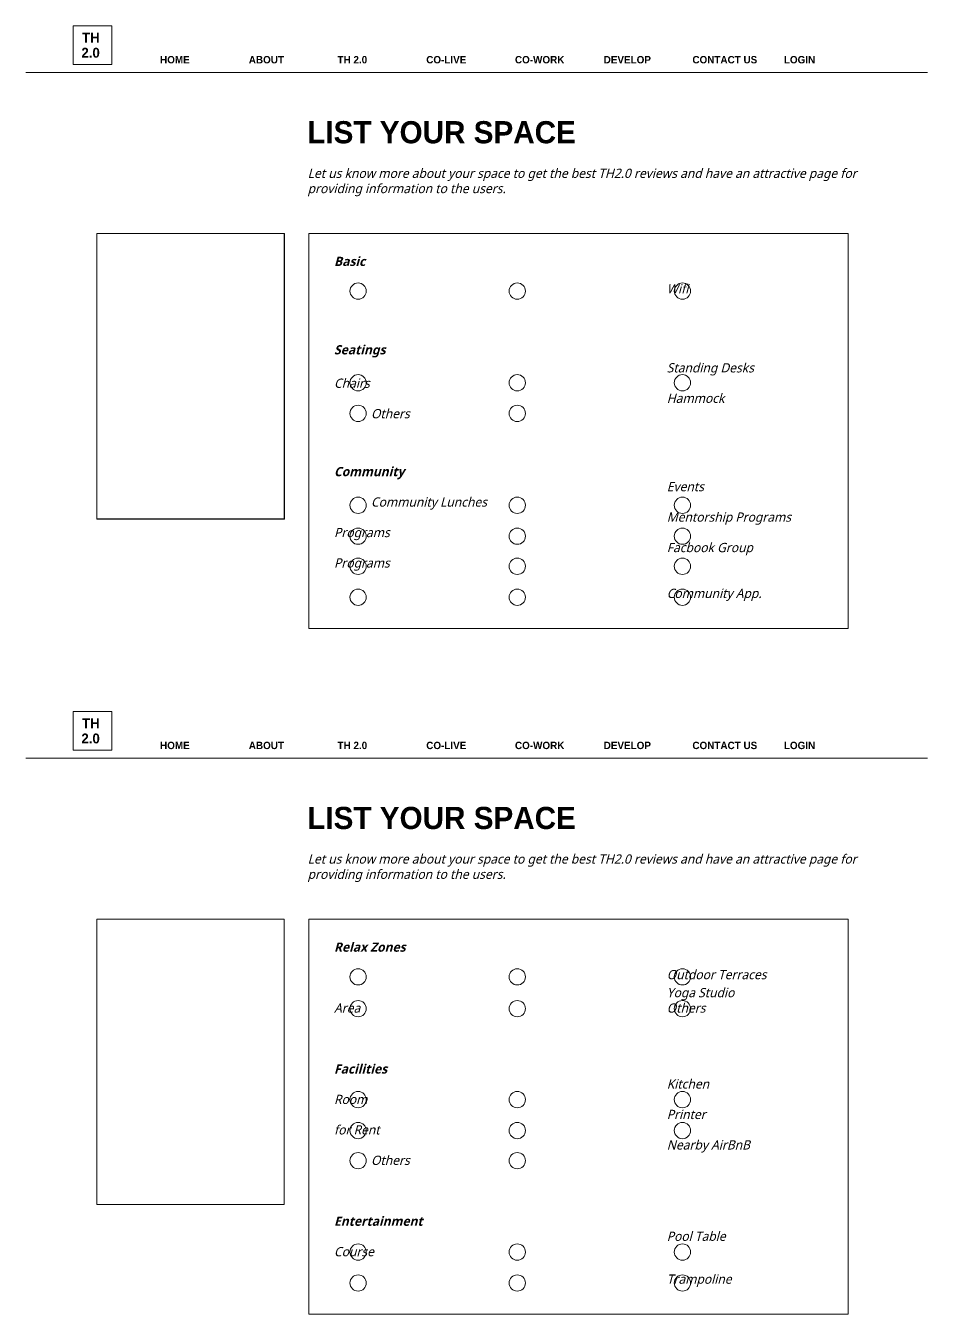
# Model space of a CAD drawing. Header units: inches. Extents: x -8 to 10100, y -1893 to 1161.
# Drawn here: x 5223 to 6262, y -320 to 1161 of the extents above; entities that cross this region are included whole.
import ezdxf

# ---------------------------------------------------------------- set-up
doc = ezdxf.new("R2010")
doc.units = ezdxf.units.IN
doc.header["$MEASUREMENT"] = 0
doc.layers.add('Layer 1', color=7, linetype='Continuous')

# ---------------------------------------------------------------- blocks, each defined once
blk = doc.blocks.new('block 8')
at = {"layer": 'Layer 1', "color": 18, "lineweight": 9, "true_color": 0x010101}
blk.add_lwpolyline([(5520.5028, 593.8110849990699), (5305.114100000001, 593.8110849990699), (5305.114100000001, 921.7423767148284), (5520.5028, 921.7423767148284), (5520.5028, 593.8110849990699)], dxfattribs=at)
blk = doc.blocks.new('block 7')
at = {"layer": 'Layer 1'}
blk.add_blockref('block 8', (0, 0), dxfattribs=at)
blk = doc.blocks.new('block 80')
at = {"layer": 'Layer 1', "color": 18, "lineweight": 9, "true_color": 0x010101}
blk.add_lwpolyline([(6168.429100000001, 468.0102881770654), (5548.5571, 468.0102881770654), (5548.5571, 921.9141767104884), (6168.429100000001, 921.9141767104884), (6168.429100000001, 468.0102881770654)], dxfattribs=at)
blk = doc.blocks.new('block 79')
at = {"layer": 'Layer 1'}
blk.add_blockref('block 80', (0, 0), dxfattribs=at)
blk = doc.blocks.new('block 82')
at = {"layer": 'Layer 1', "color": 18, "lineweight": 9, "true_color": 0x010101}
blk.add_lwpolyline([(5520.2675, 593.9828849947298), (5304.8788, 593.9828849947298), (5304.8788, 921.9141767104884), (5520.2675, 921.9141767104884), (5520.2675, 593.9828849947298)], dxfattribs=at)
blk = doc.blocks.new('block 81')
at = {"layer": 'Layer 1'}
blk.add_blockref('block 82', (0, 0), dxfattribs=at)
blk = doc.blocks.new('block 78')
at = {"layer": 'Layer 1'}
for name in ['block 81', 'block 79']:
    blk.add_blockref(name, (0, 0), dxfattribs=at)
blk = doc.blocks.new('block 159')
at = {"layer": 'Layer 1', "color": 18, "lineweight": 9, "true_color": 0x010101}
blk.add_lwpolyline([(5322.3423, 1116.0225), (5277.784500000002, 1116.0225), (5277.784500000002, 1160.5802), (5322.3423, 1160.5802), (5322.3423, 1116.0225)], dxfattribs=at)
at = {"layer": 'Layer 1', "color": 253, "true_color": 0xb2b1b1, "char_height": 11.35456377410889, "attachment_point": 7}
for s, insert in [('\\fnevis|b1|i0|c0|p34;\\W1;TH ', (5288.034423828125, 1141.260803222656)), ('\\fnevis|b1|i0|c0|p34;\\W1;2.0', (5287.296142578125, 1123.765197753906))]:
    blk.add_mtext(s, dxfattribs=dict(at, insert=insert))
blk = doc.blocks.new('block 193')
at = {"layer": 'Layer 1', "color": 8, "lineweight": 9, "true_color": 0x808284}
for points in [[(5614.605500000001, 855.6864783835408), (5614.605500000001, 850.5200785140551), (5610.417300000001, 846.3318786198579), (5605.250899999999, 846.3318786198579), (5600.084500000001, 846.3318786198579), (5595.8963, 850.5200785140551), (5595.8963, 855.6864783835408), (5595.8963, 860.8528782530266), (5600.084500000001, 865.0410781472237), (5605.250899999999, 865.0410781472237), (5610.417300000001, 865.0410781472237), (5614.605500000001, 860.8528782530266), (5614.605500000001, 855.6864783835408)], [(5797.473900000001, 855.6864783835408), (5797.473900000001, 850.5200785140551), (5793.2857, 846.3318786198579), (5788.1193, 846.3318786198579), (5782.9529, 846.3318786198579), (5778.7647, 850.5200785140551), (5778.7647, 855.6864783835408), (5778.7647, 860.8528782530266), (5782.9529, 865.0410781472237), (5788.1193, 865.0410781472237), (5793.2857, 865.0410781472237), (5797.473900000001, 860.8528782530266), (5797.473900000001, 855.6864783835408)], [(5987.2925, 855.6864783835408), (5987.2925, 850.5200785140551), (5983.104299999999, 846.3318786198579), (5977.937900000001, 846.3318786198579), (5972.771499999999, 846.3318786198579), (5968.5833, 850.5200785140551), (5968.5833, 855.6864783835408), (5968.5833, 860.8528782530266), (5972.771499999999, 865.0410781472237), (5977.937900000001, 865.0410781472237), (5983.104299999999, 865.0410781472237), (5987.2925, 860.8528782530266), (5987.2925, 855.6864783835408)]]:
    blk.add_open_spline(points, degree=3, knots=[0, 0, 0, 0, 1, 1, 1, 2, 2, 2, 3, 3, 3, 4, 4, 4, 4], dxfattribs=at)
blk = doc.blocks.new('block 194')
at = {"layer": 'Layer 1', "color": 8, "lineweight": 9, "true_color": 0x808284}
for points in [[(5614.605500000001, 750.3625810442463), (5614.605500000001, 745.1961811747606), (5610.417300000001, 741.0079999999998), (5605.250899999999, 741.0079999999998), (5600.084500000001, 741.0079999999998), (5595.8963, 745.1961811747606), (5595.8963, 750.3625810442463), (5595.8963, 755.5290000000014), (5600.084500000001, 759.7172808079267), (5605.250899999999, 759.7172808079267), (5610.417300000001, 759.7172808079267), (5614.605500000001, 755.5290000000014), (5614.605500000001, 750.3625810442463)], [(5797.473900000001, 750.3625810442463), (5797.473900000001, 745.1961811747606), (5793.2857, 741.0079999999998), (5788.1193, 741.0079999999998), (5782.9529, 741.0079999999998), (5778.7647, 745.1961811747606), (5778.7647, 750.3625810442463), (5778.7647, 755.5290000000014), (5782.9529, 759.7172808079267), (5788.1193, 759.7172808079267), (5793.2857, 759.7172808079267), (5797.473900000001, 755.5290000000014), (5797.473900000001, 750.3625810442463)], [(5987.2925, 750.3625810442463), (5987.2925, 745.1961811747606), (5983.104299999999, 741.0079999999998), (5977.937900000001, 741.0079999999998), (5972.771499999999, 741.0079999999998), (5968.5833, 745.1961811747606), (5968.5833, 750.3625810442463), (5968.5833, 755.5290000000014), (5972.771499999999, 759.7172808079267), (5977.937900000001, 759.7172808079267), (5983.104299999999, 759.7172808079267), (5987.2925, 755.5290000000014), (5987.2925, 750.3625810442463)]]:
    blk.add_open_spline(points, degree=3, knots=[0, 0, 0, 0, 1, 1, 1, 2, 2, 2, 3, 3, 3, 4, 4, 4, 4], dxfattribs=at)
blk = doc.blocks.new('block 195')
at = {"layer": 'Layer 1', "color": 8, "lineweight": 9, "true_color": 0x808284}
for points in [[(5614.605500000001, 609.6207845996832), (5614.605500000001, 604.4543847301975), (5610.417300000001, 600.2661848360003), (5605.250899999999, 600.2661848360003), (5600.084500000001, 600.2661848360003), (5595.8963, 604.4543847301975), (5595.8963, 609.6207845996832), (5595.8963, 614.7872844691674), (5600.084500000001, 618.9754843633636), (5605.250899999999, 618.9754843633636), (5610.417300000001, 618.9754843633636), (5614.605500000001, 614.7872844691674), (5614.605500000001, 609.6207845996832)], [(5797.473900000001, 609.6207845996832), (5797.473900000001, 604.4543847301975), (5793.2857, 600.2661848360003), (5788.1193, 600.2661848360003), (5782.9529, 600.2661848360003), (5778.7647, 604.4543847301975), (5778.7647, 609.6207845996832), (5778.7647, 614.7872844691674), (5782.9529, 618.9754843633636), (5788.1193, 618.9754843633636), (5793.2857, 618.9754843633636), (5797.473900000001, 614.7872844691674), (5797.473900000001, 609.6207845996832)], [(5987.2925, 609.6207845996832), (5987.2925, 604.4543847301975), (5983.104299999999, 600.2661848360003), (5977.937900000001, 600.2661848360003), (5972.771499999999, 600.2661848360003), (5968.5833, 604.4543847301975), (5968.5833, 609.6207845996832), (5968.5833, 614.7872844691674), (5972.771499999999, 618.9754843633636), (5977.937900000001, 618.9754843633636), (5983.104299999999, 618.9754843633636), (5987.2925, 614.7872844691674), (5987.2925, 609.6207845996832)]]:
    blk.add_open_spline(points, degree=3, knots=[0, 0, 0, 0, 1, 1, 1, 2, 2, 2, 3, 3, 3, 4, 4, 4, 4], dxfattribs=at)
blk = doc.blocks.new('block 196')
at = {"layer": 'Layer 1', "color": 8, "lineweight": 9, "true_color": 0x808284}
for points in [[(5614.605500000001, 574.0869999999995), (5614.605500000001, 568.9205856278568), (5610.417300000001, 564.7323857336596), (5605.250899999999, 564.7323857336596), (5600.084500000001, 564.7323857336596), (5595.8963, 568.9205856278568), (5595.8963, 574.0869999999995), (5595.8963, 579.2533853668283), (5600.084500000001, 583.4415852610264), (5605.250899999999, 583.4415852610264), (5610.417300000001, 583.4415852610264), (5614.605500000001, 579.2533853668283), (5614.605500000001, 574.0869999999995)], [(5797.473900000001, 574.0869999999995), (5797.473900000001, 568.9205856278568), (5793.2857, 564.7323857336596), (5788.1193, 564.7323857336596), (5782.9529, 564.7323857336596), (5778.7647, 568.9205856278568), (5778.7647, 574.0869999999995), (5778.7647, 579.2533853668283), (5782.9529, 583.4415852610264), (5788.1193, 583.4415852610264), (5793.2857, 583.4415852610264), (5797.473900000001, 579.2533853668283), (5797.473900000001, 574.0869999999995)], [(5987.2925, 574.0869999999995), (5987.2925, 568.9205856278568), (5983.104299999999, 564.7323857336596), (5977.937900000001, 564.7323857336596), (5972.771499999999, 564.7323857336596), (5968.5833, 568.9205856278568), (5968.5833, 574.0869999999995), (5968.5833, 579.2533853668283), (5972.771499999999, 583.4415852610264), (5977.937900000001, 583.4415852610264), (5983.104299999999, 583.4415852610264), (5987.2925, 579.2533853668283), (5987.2925, 574.0869999999995)]]:
    blk.add_open_spline(points, degree=3, knots=[0, 0, 0, 0, 1, 1, 1, 2, 2, 2, 3, 3, 3, 4, 4, 4, 4], dxfattribs=at)
blk = doc.blocks.new('block 197')
at = {"layer": 'Layer 1', "color": 8, "lineweight": 9, "true_color": 0x808284}
for points in [[(5614.605500000001, 539.4823863715283), (5614.605500000001, 534.3159999999998), (5610.417300000001, 530.1277866078453), (5605.250899999999, 530.1277866078453), (5600.084500000001, 530.1277866078453), (5595.8963, 534.3159999999998), (5595.8963, 539.4823863715283), (5595.8963, 544.648786241014), (5600.084500000001, 548.8369999999995), (5605.250899999999, 548.8369999999995), (5610.417300000001, 548.8369999999995), (5614.605500000001, 544.648786241014), (5614.605500000001, 539.4823863715283)], [(5797.473900000001, 539.4823863715283), (5797.473900000001, 534.3159999999998), (5793.2857, 530.1277866078453), (5788.1193, 530.1277866078453), (5782.9529, 530.1277866078453), (5778.7647, 534.3159999999998), (5778.7647, 539.4823863715283), (5778.7647, 544.648786241014), (5782.9529, 548.8369999999995), (5788.1193, 548.8369999999995), (5793.2857, 548.8369999999995), (5797.473900000001, 544.648786241014), (5797.473900000001, 539.4823863715283)], [(5987.2925, 539.4823863715283), (5987.2925, 534.3159999999998), (5983.104299999999, 530.1277866078453), (5977.937900000001, 530.1277866078453), (5972.771499999999, 530.1277866078453), (5968.5833, 534.3159999999998), (5968.5833, 539.4823863715283), (5968.5833, 544.648786241014), (5972.771499999999, 548.8369999999995), (5977.937900000001, 548.8369999999995), (5983.104299999999, 548.8369999999995), (5987.2925, 544.648786241014), (5987.2925, 539.4823863715283)]]:
    blk.add_open_spline(points, degree=3, knots=[0, 0, 0, 0, 1, 1, 1, 2, 2, 2, 3, 3, 3, 4, 4, 4, 4], dxfattribs=at)
blk = doc.blocks.new('block 198')
at = {"layer": 'Layer 1', "color": 8, "lineweight": 9, "true_color": 0x808284}
for points in [[(5614.605500000001, 503.9484872691901), (5614.605500000001, 498.7820873997043), (5610.417300000001, 494.5938875055072), (5605.250899999999, 494.5938875055072), (5600.084500000001, 494.5938875055072), (5595.8963, 498.7820873997043), (5595.8963, 503.9484872691901), (5595.8963, 509.1149999999998), (5600.084500000001, 513.3031870328714), (5605.250899999999, 513.3031870328714), (5610.417300000001, 513.3031870328714), (5614.605500000001, 509.1149999999998), (5614.605500000001, 503.9484872691901)], [(5797.473900000001, 503.9484872691901), (5797.473900000001, 498.7820873997043), (5793.2857, 494.5938875055072), (5788.1193, 494.5938875055072), (5782.9529, 494.5938875055072), (5778.7647, 498.7820873997043), (5778.7647, 503.9484872691901), (5778.7647, 509.1149999999998), (5782.9529, 513.3031870328714), (5788.1193, 513.3031870328714), (5793.2857, 513.3031870328714), (5797.473900000001, 509.1149999999998), (5797.473900000001, 503.9484872691901)], [(5987.2925, 503.9484872691901), (5987.2925, 498.7820873997043), (5983.104299999999, 494.5938875055072), (5977.937900000001, 494.5938875055072), (5972.771499999999, 494.5938875055072), (5968.5833, 498.7820873997043), (5968.5833, 503.9484872691901), (5968.5833, 509.1149999999998), (5972.771499999999, 513.3031870328714), (5977.937900000001, 513.3031870328714), (5983.104299999999, 513.3031870328714), (5987.2925, 509.1149999999998), (5987.2925, 503.9484872691901)]]:
    blk.add_open_spline(points, degree=3, knots=[0, 0, 0, 0, 1, 1, 1, 2, 2, 2, 3, 3, 3, 4, 4, 4, 4], dxfattribs=at)
blk = doc.blocks.new('block 199')
at = {"layer": 'Layer 1', "color": 8, "lineweight": 9, "true_color": 0x808284}
for points in [[(5614.605500000001, 715.1771819331043), (5614.605500000001, 710.0107820636185), (5610.417300000001, 705.8225821694214), (5605.250899999999, 705.8225821694214), (5600.084500000001, 705.8225821694214), (5595.8963, 710.0107820636185), (5595.8963, 715.1771819331043), (5595.8963, 720.34358180259), (5600.084500000001, 724.5317816967872), (5605.250899999999, 724.5317816967872), (5610.417300000001, 724.5317816967872), (5614.605500000001, 720.34358180259), (5614.605500000001, 715.1771819331043)], [(5797.473900000001, 715.1771819331043), (5797.473900000001, 710.0107820636185), (5793.2857, 705.8225821694214), (5788.1193, 705.8225821694214), (5782.9529, 705.8225821694214), (5778.7647, 710.0107820636185), (5778.7647, 715.1771819331043), (5778.7647, 720.34358180259), (5782.9529, 724.5317816967872), (5788.1193, 724.5317816967872), (5793.2857, 724.5317816967872), (5797.473900000001, 720.34358180259), (5797.473900000001, 715.1771819331043)]]:
    blk.add_open_spline(points, degree=3, knots=[0, 0, 0, 0, 1, 1, 1, 2, 2, 2, 3, 3, 3, 4, 4, 4, 4], dxfattribs=at)
blk = doc.blocks.new('block 205')
at = {"layer": 'Layer 1', "color": 18, "lineweight": 9, "true_color": 0x010101}
blk.add_lwpolyline([(6168.429100000001, -319.9202999999998), (5548.5571, -319.9202999999998), (5548.5571, 133.9835966152896), (6168.429100000001, 133.9835966152896), (6168.429100000001, -319.9202999999998)], dxfattribs=at)
blk = doc.blocks.new('block 204')
at = {"layer": 'Layer 1'}
blk.add_blockref('block 205', (0, 0), dxfattribs=at)
blk = doc.blocks.new('block 203')
at = {"layer": 'Layer 1'}
blk.add_blockref('block 204', (0, 0), dxfattribs=at)
blk = doc.blocks.new('block 206')
at = {"layer": 'Layer 1', "color": 18, "lineweight": 9, "true_color": 0x010101}
blk.add_lwpolyline([(5322.3423, 328.0919999999996), (5277.784500000002, 328.0919999999996), (5277.784500000002, 372.6496905860768), (5322.3423, 372.6496905860768), (5322.3423, 328.0919999999996)], dxfattribs=at)
at = {"layer": 'Layer 1', "color": 253, "true_color": 0xb2b1b1, "char_height": 11.35456377410889, "attachment_point": 7}
for s, insert in [('\\fnevis|b1|i0|c0|p34;\\W1;TH ', (5288.034423828125, 353.3302001953125)), ('\\fnevis|b1|i0|c0|p34;\\W1;2.0', (5287.296142578125, 335.8345947265625))]:
    blk.add_mtext(s, dxfattribs=dict(at, insert=insert))
blk = doc.blocks.new('block 210')
at = {"layer": 'Layer 1', "color": 8, "lineweight": 9, "true_color": 0x808284}
for points in [[(5614.605500000001, 67.75600000000031), (5614.605500000001, 62.58960000000025), (5610.417300000001, 58.40139999999974), (5605.250899999999, 58.40139999999974), (5600.084500000001, 58.40139999999974), (5595.8963, 62.58960000000025), (5595.8963, 67.75600000000031), (5595.8963, 72.92240000000038), (5600.084500000001, 77.11059999999998), (5605.250899999999, 77.11059999999998), (5610.417300000001, 77.11059999999998), (5614.605500000001, 72.92240000000038), (5614.605500000001, 67.75600000000031)], [(5797.473900000001, 67.75600000000031), (5797.473900000001, 62.58960000000025), (5793.2857, 58.40139999999974), (5788.1193, 58.40139999999974), (5782.9529, 58.40139999999974), (5778.7647, 62.58960000000025), (5778.7647, 67.75600000000031), (5778.7647, 72.92240000000038), (5782.9529, 77.11059999999998), (5788.1193, 77.11059999999998), (5793.2857, 77.11059999999998), (5797.473900000001, 72.92240000000038), (5797.473900000001, 67.75600000000031)], [(5987.2925, 67.75600000000031), (5987.2925, 62.58960000000025), (5983.104299999999, 58.40139999999974), (5977.937900000001, 58.40139999999974), (5972.771499999999, 58.40139999999974), (5968.5833, 62.58960000000025), (5968.5833, 67.75600000000031), (5968.5833, 72.92240000000038), (5972.771499999999, 77.11059999999998), (5977.937900000001, 77.11059999999998), (5983.104299999999, 77.11059999999998), (5987.2925, 72.92240000000038), (5987.2925, 67.75600000000031)]]:
    blk.add_open_spline(points, degree=3, knots=[0, 0, 0, 0, 1, 1, 1, 2, 2, 2, 3, 3, 3, 4, 4, 4, 4], dxfattribs=at)
blk = doc.blocks.new('block 211')
at = {"layer": 'Layer 1', "color": 8, "lineweight": 9, "true_color": 0x808284}
for points in [[(5614.605500000001, 31.19670000000042), (5614.605500000001, 26.03020000000015), (5610.417300000001, 21.84199999999964), (5605.250899999999, 21.84199999999964), (5600.084500000001, 21.84199999999964), (5595.8963, 26.03020000000015), (5595.8963, 31.19670000000042), (5595.8963, 36.36309999999958), (5600.084500000001, 40.55130000000008), (5605.250899999999, 40.55130000000008), (5610.417300000001, 40.55130000000008), (5614.605500000001, 36.36309999999958), (5614.605500000001, 31.19670000000042)], [(5797.473900000001, 31.19670000000042), (5797.473900000001, 26.03020000000015), (5793.2857, 21.84199999999964), (5788.1193, 21.84199999999964), (5782.9529, 21.84199999999964), (5778.7647, 26.03020000000015), (5778.7647, 31.19670000000042), (5778.7647, 36.36309999999958), (5782.9529, 40.55130000000008), (5788.1193, 40.55130000000008), (5793.2857, 40.55130000000008), (5797.473900000001, 36.36309999999958), (5797.473900000001, 31.19670000000042)], [(5987.2925, 31.19670000000042), (5987.2925, 26.03020000000015), (5983.104299999999, 21.84199999999964), (5977.937900000001, 21.84199999999964), (5972.771499999999, 21.84199999999964), (5968.5833, 26.03020000000015), (5968.5833, 31.19670000000042), (5968.5833, 36.36309999999958), (5972.771499999999, 40.55130000000008), (5977.937900000001, 40.55130000000008), (5983.104299999999, 40.55130000000008), (5987.2925, 36.36309999999958), (5987.2925, 31.19670000000042)]]:
    blk.add_open_spline(points, degree=3, knots=[0, 0, 0, 0, 1, 1, 1, 2, 2, 2, 3, 3, 3, 4, 4, 4, 4], dxfattribs=at)
blk = doc.blocks.new('block 212')
at = {"layer": 'Layer 1', "color": 8, "lineweight": 9, "true_color": 0x808284}
for points in [[(5614.605500000001, -73.3096999999998), (5614.605500000001, -78.47609999999986), (5610.417300000001, -82.66430000000037), (5605.250899999999, -82.66430000000037), (5600.084500000001, -82.66430000000037), (5595.8963, -78.47609999999986), (5595.8963, -73.3096999999998), (5595.8963, -68.14329999999973), (5600.084500000001, -63.95510000000013), (5605.250899999999, -63.95510000000013), (5610.417300000001, -63.95510000000013), (5614.605500000001, -68.14329999999973), (5614.605500000001, -73.3096999999998)], [(5797.473900000001, -73.3096999999998), (5797.473900000001, -78.47609999999986), (5793.2857, -82.66430000000037), (5788.1193, -82.66430000000037), (5782.9529, -82.66430000000037), (5778.7647, -78.47609999999986), (5778.7647, -73.3096999999998), (5778.7647, -68.14329999999973), (5782.9529, -63.95510000000013), (5788.1193, -63.95510000000013), (5793.2857, -63.95510000000013), (5797.473900000001, -68.14329999999973), (5797.473900000001, -73.3096999999998)], [(5987.2925, -73.3096999999998), (5987.2925, -78.47609999999986), (5983.104299999999, -82.66430000000037), (5977.937900000001, -82.66430000000037), (5972.771499999999, -82.66430000000037), (5968.5833, -78.47609999999986), (5968.5833, -73.3096999999998), (5968.5833, -68.14329999999973), (5972.771499999999, -63.95510000000013), (5977.937900000001, -63.95510000000013), (5983.104299999999, -63.95510000000013), (5987.2925, -68.14329999999973), (5987.2925, -73.3096999999998)]]:
    blk.add_open_spline(points, degree=3, knots=[0, 0, 0, 0, 1, 1, 1, 2, 2, 2, 3, 3, 3, 4, 4, 4, 4], dxfattribs=at)
blk = doc.blocks.new('block 213')
at = {"layer": 'Layer 1', "color": 8, "lineweight": 9, "true_color": 0x808284}
for points in [[(5614.605500000001, -108.8436000000002), (5614.605500000001, -114.0100000000002), (5610.417300000001, -118.1981999999998), (5605.250899999999, -118.1981999999998), (5600.084500000001, -118.1981999999998), (5595.8963, -114.0100000000002), (5595.8963, -108.8436000000002), (5595.8963, -103.6772000000001), (5600.084500000001, -99.48899999999958), (5605.250899999999, -99.48899999999958), (5610.417300000001, -99.48899999999958), (5614.605500000001, -103.6772000000001), (5614.605500000001, -108.8436000000002)], [(5797.473900000001, -108.8436000000002), (5797.473900000001, -114.0100000000002), (5793.2857, -118.1981999999998), (5788.1193, -118.1981999999998), (5782.9529, -118.1981999999998), (5778.7647, -114.0100000000002), (5778.7647, -108.8436000000002), (5778.7647, -103.6772000000001), (5782.9529, -99.48899999999958), (5788.1193, -99.48899999999958), (5793.2857, -99.48899999999958), (5797.473900000001, -103.6772000000001), (5797.473900000001, -108.8436000000002)], [(5987.2925, -108.8436000000002), (5987.2925, -114.0100000000002), (5983.104299999999, -118.1981999999998), (5977.937900000001, -118.1981999999998), (5972.771499999999, -118.1981999999998), (5968.5833, -114.0100000000002), (5968.5833, -108.8436000000002), (5968.5833, -103.6772000000001), (5972.771499999999, -99.48899999999958), (5977.937900000001, -99.48899999999958), (5983.104299999999, -99.48899999999958), (5987.2925, -103.6772000000001), (5987.2925, -108.8436000000002)]]:
    blk.add_open_spline(points, degree=3, knots=[0, 0, 0, 0, 1, 1, 1, 2, 2, 2, 3, 3, 3, 4, 4, 4, 4], dxfattribs=at)
blk = doc.blocks.new('block 214')
at = {"layer": 'Layer 1', "color": 8, "lineweight": 9, "true_color": 0x808284}
for points in [[(5614.605500000001, -248.4814999999999), (5614.605500000001, -253.6478999999999), (5610.417300000001, -257.8361999999997), (5605.250899999999, -257.8361999999997), (5600.084500000001, -257.8361999999997), (5595.8963, -253.6478999999999), (5595.8963, -248.4814999999999), (5595.8963, -243.3150999999998), (5600.084500000001, -239.1269000000002), (5605.250899999999, -239.1269000000002), (5610.417300000001, -239.1269000000002), (5614.605500000001, -243.3150999999998), (5614.605500000001, -248.4814999999999)], [(5797.473900000001, -248.4814999999999), (5797.473900000001, -253.6478999999999), (5793.2857, -257.8361999999997), (5788.1193, -257.8361999999997), (5782.9529, -257.8361999999997), (5778.7647, -253.6478999999999), (5778.7647, -248.4814999999999), (5778.7647, -243.3150999999998), (5782.9529, -239.1269000000002), (5788.1193, -239.1269000000002), (5793.2857, -239.1269000000002), (5797.473900000001, -243.3150999999998), (5797.473900000001, -248.4814999999999)], [(5987.2925, -248.4814999999999), (5987.2925, -253.6478999999999), (5983.104299999999, -257.8361999999997), (5977.937900000001, -257.8361999999997), (5972.771499999999, -257.8361999999997), (5968.5833, -253.6478999999999), (5968.5833, -248.4814999999999), (5968.5833, -243.3150999999998), (5972.771499999999, -239.1269000000002), (5977.937900000001, -239.1269000000002), (5983.104299999999, -239.1269000000002), (5987.2925, -243.3150999999998), (5987.2925, -248.4814999999999)]]:
    blk.add_open_spline(points, degree=3, knots=[0, 0, 0, 0, 1, 1, 1, 2, 2, 2, 3, 3, 3, 4, 4, 4, 4], dxfattribs=at)
blk = doc.blocks.new('block 215')
at = {"layer": 'Layer 1', "color": 8, "lineweight": 9, "true_color": 0x808284}
for points in [[(5614.605500000001, -284.0154000000002), (5614.605500000001, -289.1818000000003), (5610.417300000001, -293.3699999999999), (5605.250899999999, -293.3699999999999), (5600.084500000001, -293.3699999999999), (5595.8963, -289.1818000000003), (5595.8963, -284.0154000000002), (5595.8963, -278.8490000000002), (5600.084500000001, -274.6607999999997), (5605.250899999999, -274.6607999999997), (5610.417300000001, -274.6607999999997), (5614.605500000001, -278.8490000000002), (5614.605500000001, -284.0154000000002)], [(5797.473900000001, -284.0154000000002), (5797.473900000001, -289.1818000000003), (5793.2857, -293.3699999999999), (5788.1193, -293.3699999999999), (5782.9529, -293.3699999999999), (5778.7647, -289.1818000000003), (5778.7647, -284.0154000000002), (5778.7647, -278.8490000000002), (5782.9529, -274.6607999999997), (5788.1193, -274.6607999999997), (5793.2857, -274.6607999999997), (5797.473900000001, -278.8490000000002), (5797.473900000001, -284.0154000000002)], [(5987.2925, -284.0154000000002), (5987.2925, -289.1818000000003), (5983.104299999999, -293.3699999999999), (5977.937900000001, -293.3699999999999), (5972.771499999999, -293.3699999999999), (5968.5833, -289.1818000000003), (5968.5833, -284.0154000000002), (5968.5833, -278.8490000000002), (5972.771499999999, -274.6607999999997), (5977.937900000001, -274.6607999999997), (5983.104299999999, -274.6607999999997), (5987.2925, -278.8490000000002), (5987.2925, -284.0154000000002)]]:
    blk.add_open_spline(points, degree=3, knots=[0, 0, 0, 0, 1, 1, 1, 2, 2, 2, 3, 3, 3, 4, 4, 4, 4], dxfattribs=at)
blk = doc.blocks.new('block 216')
at = {"layer": 'Layer 1', "color": 8, "lineweight": 9, "true_color": 0x808284}
for points in [[(5614.605500000001, -143.4480999999996), (5614.605500000001, -148.6145999999999), (5610.417300000001, -152.8028000000004), (5605.250899999999, -152.8028000000004), (5600.084500000001, -152.8028000000004), (5595.8963, -148.6145999999999), (5595.8963, -143.4480999999996), (5595.8963, -138.2816999999995), (5600.084500000001, -134.0934999999999), (5605.250899999999, -134.0934999999999), (5610.417300000001, -134.0934999999999), (5614.605500000001, -138.2816999999995), (5614.605500000001, -143.4480999999996)], [(5797.473900000001, -143.4480999999996), (5797.473900000001, -148.6145999999999), (5793.2857, -152.8028000000004), (5788.1193, -152.8028000000004), (5782.9529, -152.8028000000004), (5778.7647, -148.6145999999999), (5778.7647, -143.4480999999996), (5778.7647, -138.2816999999995), (5782.9529, -134.0934999999999), (5788.1193, -134.0934999999999), (5793.2857, -134.0934999999999), (5797.473900000001, -138.2816999999995), (5797.473900000001, -143.4480999999996)]]:
    blk.add_open_spline(points, degree=3, knots=[0, 0, 0, 0, 1, 1, 1, 2, 2, 2, 3, 3, 3, 4, 4, 4, 4], dxfattribs=at)
blk = doc.blocks.new('block 227')
at = {"layer": 'Layer 1', "color": 18, "lineweight": 9, "true_color": 0x010101}
blk.add_lwpolyline([(5520.290199999999, -194.0078000000003), (5304.9015, -194.0078000000003), (5304.9015, 133.9235966168053), (5520.290199999999, 133.9235966168053), (5520.290199999999, -194.0078000000003)], dxfattribs=at)
blk = doc.blocks.new('block 226')
at = {"layer": 'Layer 1'}
blk.add_blockref('block 227', (0, 0), dxfattribs=at)

msp = doc.modelspace()

# ---------------------------------------------------------------- linework, layer by layer
at = {"layer": 'Layer 1', "color": 18, "lineweight": 5, "true_color": 0x010101}
for points in [[(5223.3423, 1106.936400000001), (6259.3423, 1106.936400000001)], [(5223.3423, 319.0058919412331), (6259.3423, 319.0058919412331)]]:
    msp.add_lwpolyline(points, dxfattribs=at)

# ---------------------------------------------------------------- block references
at = {"layer": 'Layer 1'}
for name in ['block 159', 'block 78', 'block 7', 'block 193', 'block 194', 'block 199', 'block 195', 'block 196', 'block 197', 'block 198', 'block 206', 'block 226', 'block 203', 'block 210', 'block 211', 'block 212', 'block 213', 'block 216', 'block 214', 'block 215']:
    msp.add_blockref(name, (0, 0), dxfattribs=at)

# ---------------------------------------------------------------- texts
at = {"layer": 'Layer 1', "color": 252, "true_color": 0x989898, "attachment_point": 7}
for s, insert, char_height in [('\\fnevis|b1|i0|c0|p34;\\W1;HOME^I^IABOUT^I^ITH 2.0^I^ICO-LIVE^I^ICO-WORK^I^IDEVELOP^I^ICONTACT US^I^ILOGIN ', (5377.677734375, 1117.2294921875), 8.495999999999999), ('\\fnevis|b1|i0|c0|p34;\\W1;LIST YOUR SPACE', (5546.791015625, 1025.146118164062), 25.488), ('\\fnevis|b1|i0|c0|p34;\\W1;HOME^I^IABOUT^I^ITH 2.0^I^ICO-LIVE^I^ICO-WORK^I^IDEVELOP^I^ICONTACT US^I^ILOGIN ', (5377.677734375, 329.2989501953125), 8.495999999999999), ('\\fnevis|b1|i0|c0|p34;\\W1;LIST YOUR SPACE', (5546.791015625, 237.215576171875), 25.488)]:
    msp.add_mtext(s, dxfattribs=dict(at, insert=insert, char_height=char_height))
at = {"layer": 'Layer 1', "color": 8, "true_color": 0x808284, "char_height": 10.62, "attachment_point": 7}
for s, insert in [('\\fRoboto Light|b0|i1|c0|p34;\\W1;Let us know more about your space to get the best TH2.0 reviews and have an attractive page for ', (5547.25439453125, 982.1759643554688)), ('\\fRoboto Light|b0|i1|c0|p34;\\W1;providing information to the users.', (5547.25439453125, 964.6803588867188)), ('\\fRoboto Light|b0|i1|c0|p34;\\W1;Let us know more about your space to get the best TH2.0 reviews and have an attractive page for ', (5547.25439453125, 194.2454376220703)), ('\\fRoboto Light|b0|i1|c0|p34;\\W1;providing information to the users.', (5547.25439453125, 176.7498321533203))]:
    msp.add_mtext(s, dxfattribs=dict(at, insert=insert))
at = {"layer": 'Layer 1', "color": 250, "true_color": 0x231f20, "char_height": 10.62, "attachment_point": 7}
for s, insert in [('\\fRoboto|b1|i1|c0|p34;\\W1;Basic', (5577.604248046875, 884.3747253417969)), ('\\fRoboto Light|b0|i1|c0|p34;\\W1;^I^I^I^I^I^I^I^I^IWifi^I^I^I^I^I^I^I^I^I^I^I^I^I^I^I^I^I^I^I^I^I^I^I^I^I^I^I^I^I^I^IAir Conditioning^I^I^I^I^I^I^I^I^I^I^I^I^I^I^I^I^IHeating', (5577.604248046875, 849.3840026855469)), ('\\fRoboto|b1|i1|c0|p34;\\W1;Seatings', (5577.604248046875, 779.4020690917969)), ('\\fRoboto Light|b0|i1|c0|p34;\\W1;^I^I^I^I^I^I^I^I^IStanding Desks^I^I^I^I^I^I^I^I^I^I^I^I^I^I^I^IBean Bags^I^I^I^I^I^I^I^I^I^I^I^I^I^I^I^I^I^I^I^I^I^I^IErgonomic Chairs', (5577.604248046875, 744.4108581542969)), ('\\fRoboto Light|b0|i1|c0|p34;\\W1;^I^I^I^I^I^I^I^I^IHammock^I^I^I^I^I^I^I^I^I^I^I^I^I^I^I^I^I^I^I^I^I^I^IOthers', (5577.604248046875, 709.4201354980469)), ('\\fRoboto|b1|i1|c0|p34;\\W1;Community', (5577.604248046875, 639.4382019042969)), ('\\fRoboto Light|b0|i1|c0|p34;\\W1;^I^I^I^I^I^I^I^I^IEvents^I^I^I^I^I^I^I^I^I^I^I^I^I^I^I^I^I^I^I^I^I^I^I^I^I^IWorkshops^I^I^I^I^I^I^I^I^I^I^I^I^I^I^I^I^I^I^I^I^I^I^I^ICommunity Lunches', (5577.604248046875, 604.4469909667969)), ('\\fRoboto Light|b0|i1|c0|p34;\\W1;^I^I^I^I^I^I^I^I^IMentorship Programs^I^I^I^I^I^I^I^IPitching Events^I^I^I^I^I^I^I^I^I^I^I^I^I^I^I^I^I^I^IAccelerator Programs', (5577.604248046875, 569.4562683105469)), ('\\fRoboto Light|b0|i1|c0|p34;\\W1;^I^I^I^I^I^I^I^I^IFacbook Group^I^I^I^I^I^I^I^I^I^I^I^I^I^I^I^IToastmaster^I^I^I^I^I^I^I^I^I^I^I^I^I^I^I^I^I^I^I^I^I^IIncubator Programs', (5577.604248046875, 534.4650573730469)), ('\\fRoboto Light|b0|i1|c0|p34;\\W1;^I^I^I^I^I^I^I^I^ICommunity App.^I^I^I^I^I^I^I^I^I^I^I^I^I^IOutbound Events^I^I^I^I^I^I^I^I^I^I^I^I^I^I^I^I^IOthers', (5577.604248046875, 499.4743347167969)), ('\\fRoboto|b1|i1|c0|p34;\\W1;Relax Zones', (5577.604248046875, 96.44418334960938)), ('\\fRoboto Light|b0|i1|c0|p34;\\W1;^I^I^I^I^I^I^I^I^IOutdoor Terraces^I^I^I^I^I^I^I^I^I^I^I^I^I^ISwimming Pool^I^I^I^I^I^I^I^I^I^I^I^I^I^I^I^I^INap Room', (5577.604248046875, 61.45346069335938)), ('\\fRoboto Light|b0|i1|c0|p34;\\W1;^I^I^I^I^I^I^I^I^IYoga Studio^I^I^I^I^I^I^I^I^I^I^I^I^I^I^I^I^I^I^I^I^ILounge/ Chill-Out Area^I^I^I^I^I^I^I^I^IOthers', (5577.604248046875, 26.46224975585938)), ('\\fRoboto|b1|i1|c0|p34;\\W1;Facilities', (5577.604248046875, -43.51968383789062)), ('\\fRoboto Light|b0|i1|c0|p34;\\W1;^I^I^I^I^I^I^I^I^IKitchen ^I^I^I^I^I^I^I^I^I^I^I^I^I^I^I^I^I^I^I^I^I^I^I^I^ISkype Room^I^I^I^I^I^I^I^I^I^I^I^I^I^I^I^I^I^I^I^I^I^IPodcasting Room', (5577.604248046875, -78.51040649414062)), ('\\fRoboto Light|b0|i1|c0|p34;\\W1;^I^I^I^I^I^I^I^I^IPrinter^I^I^I^I^I^I^I^I^I^I^I^I^I^I^I^I^I^I^I^I^I^I^I^I^I^IPersonal Lockers^I^I^I^I^I^I^I^I^I^I^I^I^I^I^I^IEvent Space for Rent', (5577.604248046875, -113.5016174316406)), ('\\fRoboto Light|b0|i1|c0|p34;\\W1;^I^I^I^I^I^I^I^I^INearby AirBnB^I^I^I^I^I^I^I^I^I^I^I^I^I^I^I^I^IOthers', (5577.604248046875, -148.4923400878906)), ('\\fRoboto|b1|i1|c0|p34;\\W1;Entertainment', (5577.604248046875, -218.4742736816406)), ('\\fRoboto Light|b0|i1|c0|p34;\\W1;^I^I^I^I^I^I^I^I^IPool Table^I^I^I^I^I^I^I^I^I^I^I^I^I^I^I^I^I^I^I^I^I^I^I^I^I^IFoosball^I^I^I^I^I^I^I^I^I^I^I^I^I^I^I^I^I^I^I^I^I^I^I^IMini Golf Course', (5577.604248046875, -253.4654846191406)), ('\\fRoboto Light|b0|i1|c0|p34;\\W1;^I^I^I^I^I^I^I^I^ITrampoline^I^I^I^I^I^I^I^I^I^I^I^I^I^I^I^I^I^I^I^I^I^I^I^I^ILibrary^I^I^I^I^I^I^I^I^I^I^I^I^I^I^I^I^I^I^I^I^I^I^I^I^I^IDog-Friendly', (5577.604248046875, -288.4562072753906))]:
    msp.add_mtext(s, dxfattribs=dict(at, insert=insert))

doc.saveas('drawing.dxf')
